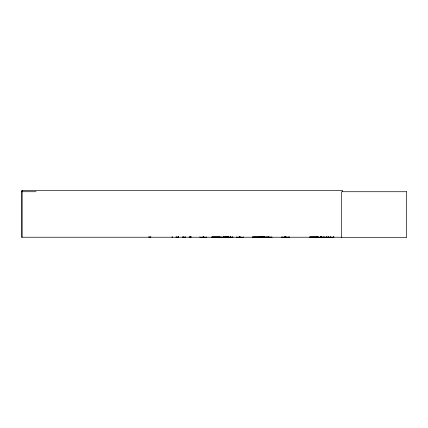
<?xml version="1.0" encoding="UTF-8"?>
<svg xmlns="http://www.w3.org/2000/svg" width="428" height="428" viewBox="0 0 428 428"><rect width="100%" height="100%" fill="white"/><g stroke="black" fill="none" stroke-linecap="round" stroke-linejoin="round"><path stroke-width="0.64" d="M317.073 237.214L317.089 236.85M323.964 237.171L323.964 236.85M288.29 237.214L288.306 236.85M171.901 237.214L172.109 236.85M178.604 237.182L178.653 236.882M223.748 237.171L223.705 236.85M284.797 237.171L284.775 236.754M285.059 237.133L285.011 236.754M328.485 237.182L328.517 236.882M261.797 237.182L266.767 237.182M261.979 237.182L262.016 236.882M175.935 237.182L178.653 237.133M176.176 237.182L176.218 236.882M226.15 237.182L221.003 237.182M223.614 237.182L223.657 236.882M22.738 190.867L21.4 190.867L21.4 237.23L341.747 237.23M21.4 191.728L36.08 191.728M211.865 236.93L220.436 236.93M252.568 236.93L261.139 236.93M309.802 236.93L318.368 236.93M211.849 237.042L220.452 237.042M252.552 237.053L261.155 237.042M309.786 237.053L318.389 237.053M211.86 237.203L220.447 237.203M252.563 237.203L261.15 237.203L261.176 236.85M267.029 236.882L272.058 237.214M309.792 237.203L333.894 237.182L333.894 236.85M322.075 237.23L321.99 236.882M240.017 237.171L240.065 236.754M227.889 237.182L233.009 237.182M232.768 237.182L232.725 236.882M230.334 237.182L230.291 236.882M185.463 237.182L182.793 237.182M185.222 237.182L185.18 236.882M333.514 237.182L333.482 236.882M328.672 237.182L328.64 236.882M230.211 237.133L230.243 236.85M289.403 237.171L281.41 237.214L281.426 236.85M282.523 237.182L282.523 236.85M317.292 237.182L317.292 236.85M324.183 237.23L324.173 236.85M342.416 191.728L342.416 190.385L22.154 190.385L22.154 237.23M333.444 236.85L333.444 237.23M330.571 236.754L330.571 237.23M330.33 236.754L330.395 237.23M328.554 236.85L328.602 237.23M327.008 236.85L327.008 237.23M326.762 236.754L326.762 237.23M326.591 236.754L326.591 237.23M323.712 236.85L323.712 237.23M321.942 236.85L321.942 237.23M321.695 236.85L321.695 237.23M320.829 236.754L320.829 237.23M320.668 236.754L320.668 237.23M320.588 236.754L320.588 237.23M320.428 236.754L320.428 237.23M289.398 236.85L289.398 237.23M286.054 236.754L286.054 237.23M285.813 236.754L285.749 237.23L285.744 236.754M285.107 236.85L285.107 237.23M284.855 236.85L284.855 237.23M271.785 236.85L271.785 237.23M268.923 236.754L268.923 237.23M268.757 236.754L268.757 237.23M266.997 236.85L266.997 237.23M266.837 236.85L266.837 237.23M265.076 236.754L265.076 237.23M264.911 236.754L264.911 237.23M264.616 236.85L264.616 237.23M264.477 236.85L264.477 237.23M264.327 236.85L264.327 237.23M264.001 236.85L264.039 237.23M263.541 236.85L263.541 237.23M263.423 236.85L263.423 237.23M263.241 236.85L263.241 237.23M263.161 236.85L263.161 237.23M263.017 236.85L263.017 237.23M262.851 236.85L262.851 237.23M262.664 236.85L262.664 237.23M262.61 236.85L262.61 237.23M262.396 236.85L262.396 237.23M262.246 236.85L262.262 237.23M262.048 236.85L262.048 237.23M261.556 236.85L261.556 237.23M261.487 236.85L261.487 237.23M261.23 236.85L261.251 237.23M261.107 236.85L261.107 237.23M260.818 236.85L260.818 237.23M260.379 236.85L260.379 237.23M259.898 236.85L259.898 237.23M243.345 236.85L243.345 237.23L236.459 237.214L236.465 236.85M239.953 236.85L239.953 237.23M239.91 236.85L239.91 237.23M239.824 236.754L239.787 237.23M239.166 236.754L239.166 237.23M232.677 236.85L232.677 237.23M230.788 236.754L230.788 237.23M230.703 236.754L230.703 237.23M230.168 236.85L230.168 237.23M228.745 236.85L228.745 237.23M228.456 236.85L228.456 237.23M228.306 236.754L228.242 237.23M228.22 236.754L228.156 237.23L228.129 236.85M227.798 236.85L227.798 237.23M227.675 236.85L227.616 237.23M227.557 236.85L227.557 237.23M227.37 236.85L227.37 237.23M227.295 236.85L227.295 237.23M226.984 236.85L226.984 237.23M226.744 236.85L226.744 237.23M226.615 236.85L226.615 237.23M226.375 236.85L226.375 237.23M226.262 236.85L226.262 237.23M225.781 236.754L225.781 237.23M225.695 236.754L225.684 237.23M225.615 236.85L225.62 237.23M225.385 237.23L225.385 236.85L225.31 237.23M225.235 236.85L225.235 237.23M225.112 236.85L225.112 237.23M224.946 236.85L224.946 237.23M224.507 236.85L224.507 237.23M224.031 236.85L224.031 237.23M223.807 236.85L223.807 237.23M223.277 236.754L223.277 237.23M223.197 236.754L223.197 237.23M221.335 236.85L221.335 237.23M206.735 236.85L206.729 237.23L199.849 237.214L199.849 236.85M203.846 236.754L203.846 237.23M203.407 236.754L203.418 237.23M203.166 236.754L203.102 237.23M203.059 236.85L203.059 237.23M191.22 236.657L191.22 237.23M190.551 236.657L190.551 237.23L190.519 236.85M190.144 236.754L190.144 237.23M189.882 236.657L189.882 237.23M189.213 236.657L189.213 237.23M185.137 236.85L185.137 237.23M183.243 236.754L183.243 237.23M183.163 236.754L183.163 237.23M182.703 236.85L182.703 237.23M178.695 236.85L178.695 237.23M178.235 236.754L178.235 237.23M178.155 236.754L178.155 237.23M176.261 236.85L176.261 237.23M172.484 236.754L172.484 237.23M150.811 236.657L150.811 237.23M150.142 236.657L150.142 237.23M149.474 236.657L149.474 237.23M148.805 236.657L148.805 237.23M406.6 191.728L341.662 191.728L341.662 237.615L406.6 237.615L406.6 191.728M321.059 237.23L321.059 236.754L321.048 237.23M228.606 237.23L228.606 236.85L228.584 237.23M227.182 237.23L227.182 236.85L227.15 237.23"/></g></svg>
